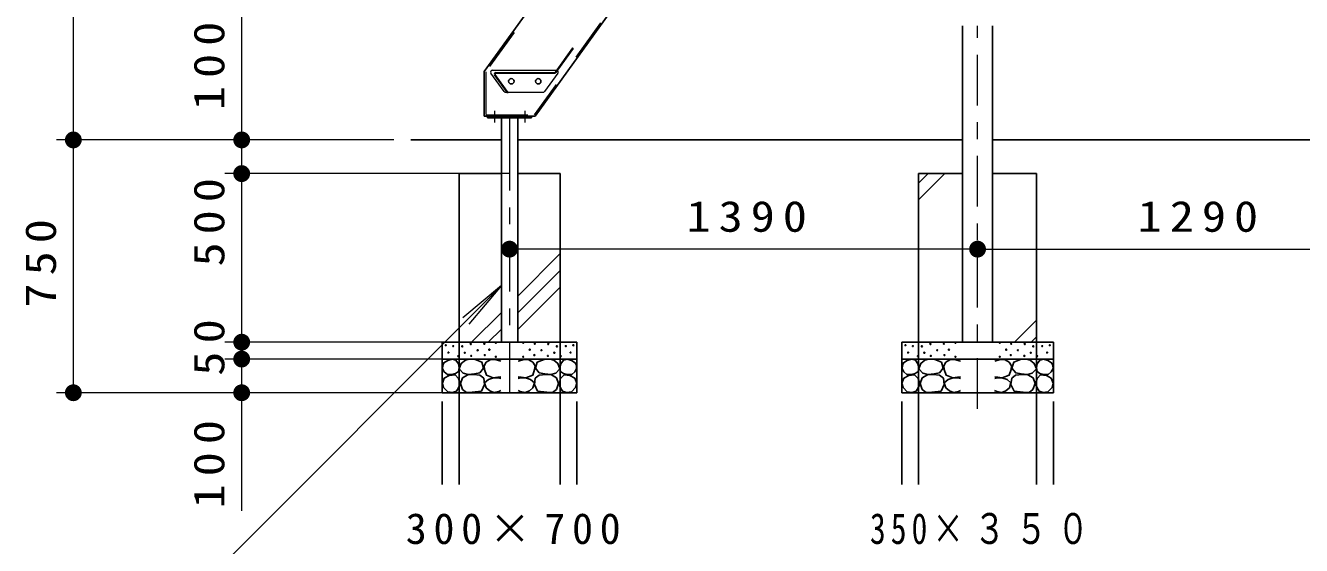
# Model space of a CAD drawing. Units: millimetres on the paper, scale 1:50. Extents: x -365 to 0, y 0 to 257.
# Drawn here: x -285.8 to -210, y 85.3 to 116.2 of the extents above; entities that cross this region are included whole.
import ezdxf

# ---------------------------------------------------------------- set-up
doc = ezdxf.new("R2010")
doc.units = ezdxf.units.MM
doc.linetypes.add('USER1', pattern=[4.5, 2.5, -2])
doc.linetypes.add('USER2', pattern=[6, 3, -1, 1, -1])
doc.layers.add('LY_1', color=7, linetype='Continuous', lineweight=13)
doc.styles.add('ＭＳ ゴシック', font='')
doc.styles.get('ＭＳ ゴシック').set_extended_font_data('MS Gothic')

# ---------------------------------------------------------------- blocks, each defined once
blk = doc.blocks.new('filled_dot')
at = {"color": 0, "linetype": 'Continuous', "lineweight": -2, "const_width": 1.25}
blk.add_lwpolyline([(-0.625, 0, 1), (0.625, 0, 1)], format="xyb", close=True, dxfattribs=at)

msp = doc.modelspace()

# ---------------------------------------------------------------- linework, layer by layer
at = {"layer": 'LY_1'}
for p, q in [((-282.949, 109.373), (-282.949, 141.373)), ((-272.949, 107.373), (-272.949, 116.999)), ((-253.293, 114.832), (-254.334, 113.392)), ((-253.256, 114.805), (-254.296, 113.365)), ((-253.293, 114.832), (-253.256, 114.805)), ((-257.354, 112.242), (-258.148, 113.342)), ((-258.067, 113.501), (-254.255, 113.501)), ((-257.164, 112.167), (-257.93, 113.227)), ((-257.127, 112.194), (-257.893, 113.254)), ((-257.855, 113.373), (-254.371, 113.373)), ((-257.855, 113.327), (-254.371, 113.327)), ((-254.177, 113.342), (-254.972, 112.242)), ((-257.273, 112.201), (-255.053, 112.201)), ((-257.164, 112.167), (-257.127, 112.194)), ((-263.904, 109.373), (-283.949, 109.373)), ((-263.949, 109.373), (-283.949, 109.373)), ((-282.949, 94.373), (-282.949, 109.373)), ((-263.949, 109.373), (-273.949, 109.373)), ((-257.04, 107.373), (-273.949, 107.373)), ((-272.949, 97.373), (-272.949, 107.373)), ((-232.74, 105.823), (-231.19, 107.373)), ((-232.74, 106.813), (-232.18, 107.373)), ((-229.24, 102.893), (-257.04, 102.893)), ((-256.554, 100.111), (-254.04, 102.625)), ((-229.24, 102.893), (-203.44, 102.893)), ((-256.554, 99.121), (-254.04, 101.635)), ((-277.693, 80.57), (-257.526, 100.737)), ((-257.526, 100.737), (-259.824, 98.808)), ((-257.526, 100.737), (-259.454, 98.439)), ((-256.554, 98.131), (-254.04, 100.645)), ((-259.292, 97.373), (-257.526, 99.139)), ((-227.048, 97.373), (-225.74, 98.681)), ((-258.302, 97.373), (-257.526, 98.149)), ((-258.04, 97.373), (-273.949, 97.373)), ((-272.949, 96.373), (-272.949, 97.373)), ((-226.058, 97.373), (-225.74, 97.691)), ((-258.04, 96.373), (-273.949, 96.373)), ((-258.04, 96.373), (-273.949, 96.373)), ((-272.949, 87.369), (-272.949, 96.373)), ((-258.04, 94.373), (-283.949, 94.373)), ((-258.04, 94.373), (-273.949, 94.373))]:
    msp.add_line(p, q, dxfattribs=at)
at = {"layer": 'LY_1', "lineweight": 25}
for p, q in [((-238.361, 141.373), (-258.54, 113.433)), ((-235.74, 138.17), (-255.527, 110.773)), ((-230.131, 97.373), (-230.131, 116.148)), ((-228.349, 97.373), (-228.349, 116.148)), ((-258.54, 113.433), (-258.54, 110.773)), ((-254.947, 113.327), (-256.947, 113.327)), ((-258.54, 110.773), (-255.527, 110.773)), ((-258.34, 110.773), (-258.34, 110.683)), ((-258.34, 110.683), (-255.74, 110.683)), ((-257.526, 110.683), (-257.526, 109.373)), ((-256.554, 110.683), (-256.554, 109.373)), ((-255.74, 110.773), (-255.74, 110.683)), ((-262.904, 109.373), (-257.526, 109.373)), ((-257.526, 109.373), (-257.526, 97.373)), ((-256.554, 109.373), (-256.554, 97.373)), ((-256.554, 109.373), (-230.131, 109.373)), ((-204.044, 109.373), (-228.349, 109.373)), ((-260.04, 97.373), (-260.04, 107.373)), ((-260.04, 107.373), (-257.526, 107.373)), ((-256.554, 107.373), (-254.04, 107.373)), ((-254.04, 97.373), (-254.04, 107.373)), ((-232.74, 97.373), (-232.74, 107.373)), ((-232.74, 107.373), (-230.131, 107.373)), ((-228.349, 107.373), (-225.74, 107.373)), ((-225.74, 97.373), (-225.74, 107.373)), ((-261.04, 94.373), (-261.04, 97.373)), ((-261.04, 97.373), (-253.04, 97.373)), ((-260.04, 97.373), (-260.04, 88.937)), ((-254.04, 97.373), (-254.04, 88.937)), ((-253.04, 94.373), (-253.04, 97.373)), ((-233.74, 94.373), (-233.74, 97.373)), ((-233.74, 97.373), (-224.74, 97.373)), ((-232.74, 88.937), (-232.74, 97.373)), ((-225.74, 88.937), (-225.74, 97.373)), ((-224.74, 94.373), (-224.74, 97.373)), ((-261.04, 96.373), (-253.04, 96.373)), ((-233.74, 96.373), (-224.74, 96.373)), ((-261.04, 94.373), (-253.04, 94.373)), ((-233.74, 94.373), (-224.74, 94.373)), ((-261.04, 88.937), (-261.04, 93.849)), ((-253.04, 88.937), (-253.04, 93.849)), ((-233.74, 93.849), (-233.74, 88.937)), ((-224.74, 93.849), (-224.74, 88.937))]:
    msp.add_line(p, q, dxfattribs=at)
at = {"layer": 'LY_1', "linetype": 'USER1'}
for p, q in [((-238.315, 141.283), (-258.45, 113.403)), ((-235.83, 138.199), (-255.573, 110.863)), ((-258.45, 113.403), (-258.45, 110.863)), ((-258.45, 110.863), (-255.573, 110.863))]:
    msp.add_line(p, q, dxfattribs=at)
at = {"layer": 'LY_1', "linetype": 'USER2'}
for p, q in [((-229.24, 93.424), (-229.24, 116.148)), ((-257.94, 111.105), (-257.94, 110.412)), ((-257.04, 110.773), (-257.04, 109.373)), ((-256.14, 111.105), (-256.14, 110.412)), ((-257.04, 109.373), (-257.04, 93.424))]:
    msp.add_line(p, q, dxfattribs=at)
at = {"layer": 'LY_1', "lineweight": 25}
for points in [[(-261.025, 95.817), (-261.008, 95.985), (-260.936, 96.158), (-260.714, 96.284), (-260.457, 96.367), (-260.236, 96.302), (-260.08, 96.086), (-260.032, 95.877), (-260.074, 95.626), (-260.242, 95.512), (-260.475, 95.452), (-260.732, 95.464), (-260.918, 95.608)], [(-259.498, 95.463), (-259.786, 95.528), (-260.032, 95.791), (-259.909, 96.112), (-259.663, 96.301), (-259.449, 96.367), (-259.087, 96.342), (-258.685, 96.186), (-258.578, 95.841), (-258.808, 95.553), (-259.128, 95.495)], [(-254.582, 95.463), (-254.294, 95.528), (-254.048, 95.791), (-254.171, 96.112), (-254.417, 96.301), (-254.631, 96.367), (-254.993, 96.342), (-255.395, 96.186), (-255.502, 95.841), (-255.272, 95.553), (-254.952, 95.495)], [(-253.054, 95.817), (-253.072, 95.985), (-253.144, 96.158), (-253.365, 96.284), (-253.623, 96.367), (-253.844, 96.302), (-254, 96.086), (-254.047, 95.877), (-254.006, 95.626), (-253.838, 95.512), (-253.605, 95.452), (-253.348, 95.464), (-253.162, 95.608)], [(-233.725, 95.817), (-233.708, 95.985), (-233.636, 96.158), (-233.414, 96.284), (-233.157, 96.367), (-232.936, 96.302), (-232.78, 96.086), (-232.732, 95.877), (-232.774, 95.626), (-232.942, 95.512), (-233.175, 95.452), (-233.432, 95.464), (-233.618, 95.608)], [(-232.198, 95.463), (-232.486, 95.528), (-232.732, 95.791), (-232.609, 96.112), (-232.363, 96.301), (-232.149, 96.367), (-231.787, 96.342), (-231.385, 96.186), (-231.278, 95.841), (-231.508, 95.553), (-231.828, 95.495)], [(-226.282, 95.463), (-225.994, 95.528), (-225.748, 95.791), (-225.871, 96.112), (-226.117, 96.301), (-226.331, 96.367), (-226.693, 96.342), (-227.095, 96.186), (-227.202, 95.841), (-226.972, 95.553), (-226.652, 95.495)], [(-224.754, 95.817), (-224.772, 95.985), (-224.844, 96.158), (-225.065, 96.284), (-225.323, 96.367), (-225.544, 96.302), (-225.7, 96.086), (-225.747, 95.877), (-225.706, 95.626), (-225.538, 95.512), (-225.305, 95.452), (-225.048, 95.464), (-224.862, 95.608)], [(-260.433, 94.387), (-260.714, 94.435), (-260.966, 94.693), (-261.031, 94.938), (-260.918, 95.231), (-260.631, 95.398), (-260.278, 95.434), (-260.074, 95.219), (-259.979, 94.902), (-260.05, 94.704), (-260.194, 94.477)], [(-259.252, 94.403), (-259.597, 94.394), (-259.827, 94.567), (-259.958, 94.928), (-259.835, 95.249), (-259.523, 95.43), (-259.186, 95.463), (-258.8, 95.413), (-258.57, 95.233), (-258.52, 94.871), (-258.709, 94.468)], [(-254.828, 94.403), (-254.483, 94.394), (-254.253, 94.567), (-254.122, 94.928), (-254.245, 95.249), (-254.557, 95.43), (-254.894, 95.463), (-255.28, 95.413), (-255.51, 95.233), (-255.56, 94.871), (-255.371, 94.468)], [(-253.647, 94.387), (-253.365, 94.435), (-253.114, 94.693), (-253.048, 94.938), (-253.162, 95.231), (-253.449, 95.398), (-253.802, 95.434), (-254.006, 95.219), (-254.101, 94.902), (-254.029, 94.704), (-253.886, 94.477)], [(-233.133, 94.387), (-233.414, 94.435), (-233.666, 94.693), (-233.731, 94.938), (-233.618, 95.231), (-233.331, 95.398), (-232.978, 95.434), (-232.774, 95.219), (-232.679, 94.902), (-232.75, 94.704), (-232.894, 94.477)], [(-231.952, 94.403), (-232.297, 94.394), (-232.527, 94.567), (-232.658, 94.928), (-232.535, 95.249), (-232.223, 95.43), (-231.886, 95.463), (-231.5, 95.413), (-231.27, 95.233), (-231.22, 94.871), (-231.409, 94.468)], [(-226.528, 94.403), (-226.183, 94.394), (-225.953, 94.567), (-225.822, 94.928), (-225.945, 95.249), (-226.257, 95.43), (-226.594, 95.463), (-226.98, 95.413), (-227.21, 95.233), (-227.26, 94.871), (-227.071, 94.468)], [(-225.347, 94.387), (-225.065, 94.435), (-224.814, 94.693), (-224.748, 94.938), (-224.862, 95.231), (-225.149, 95.398), (-225.502, 95.434), (-225.706, 95.219), (-225.801, 94.902), (-225.729, 94.704), (-225.586, 94.477)]]:
    msp.add_lwpolyline(points, close=True, dxfattribs=at)
for points in [[(-257.559, 95.315), (-257.74, 95.29), (-258.003, 95.257), (-258.413, 95.413), (-258.529, 95.75), (-258.553, 95.972), (-258.422, 96.186), (-258.183, 96.317), (-257.904, 96.35), (-257.625, 96.276), (-257.559, 96.243)], [(-256.521, 95.315), (-256.34, 95.29), (-256.077, 95.257), (-255.666, 95.413), (-255.551, 95.75), (-255.527, 95.972), (-255.658, 96.186), (-255.897, 96.317), (-256.176, 96.35), (-256.455, 96.276), (-256.521, 96.243)], [(-230.259, 95.315), (-230.44, 95.29), (-230.703, 95.257), (-231.113, 95.413), (-231.229, 95.75), (-231.253, 95.972), (-231.122, 96.186), (-230.883, 96.317), (-230.604, 96.35), (-230.325, 96.276), (-230.259, 96.243)], [(-228.221, 95.315), (-228.04, 95.29), (-227.777, 95.257), (-227.366, 95.413), (-227.251, 95.75), (-227.227, 95.972), (-227.358, 96.186), (-227.597, 96.317), (-227.876, 96.35), (-228.155, 96.276), (-228.221, 96.243)], [(-257.551, 94.501), (-257.674, 94.452), (-257.978, 94.394), (-258.216, 94.485), (-258.43, 94.666), (-258.52, 94.953), (-258.29, 95.15), (-257.986, 95.257), (-257.723, 95.257), (-257.559, 95.216)], [(-256.529, 94.501), (-256.406, 94.452), (-256.102, 94.394), (-255.864, 94.485), (-255.65, 94.666), (-255.56, 94.953), (-255.79, 95.15), (-256.094, 95.257), (-256.357, 95.257), (-256.521, 95.216)], [(-230.251, 94.501), (-230.374, 94.452), (-230.678, 94.394), (-230.916, 94.485), (-231.13, 94.666), (-231.22, 94.953), (-230.99, 95.15), (-230.686, 95.257), (-230.423, 95.257), (-230.259, 95.216)], [(-228.229, 94.501), (-228.106, 94.452), (-227.802, 94.394), (-227.564, 94.485), (-227.35, 94.666), (-227.26, 94.953), (-227.49, 95.15), (-227.794, 95.257), (-228.057, 95.257), (-228.221, 95.216)]]:
    msp.add_lwpolyline(points, dxfattribs=at)
for centre, radius in [((-256.935, 112.851), 0.16), ((-255.335, 112.851), 0.16), ((-260.829, 97.19), 0.03), ((-260.383, 97.141), 0.03), ((-259.85, 97.128), 0.03), ((-259.342, 97.265), 0.03), ((-258.537, 97.277), 0.03), ((-257.855, 97.339), 0.03), ((-256.225, 97.339), 0.03), ((-255.543, 97.277), 0.03), ((-254.738, 97.265), 0.03), ((-254.23, 97.128), 0.03), ((-253.697, 97.141), 0.03), ((-253.251, 97.19), 0.03), ((-233.529, 97.19), 0.03), ((-233.083, 97.141), 0.03), ((-232.55, 97.128), 0.03), ((-232.042, 97.265), 0.03), ((-231.237, 97.277), 0.03), ((-230.555, 97.339), 0.03), ((-227.925, 97.339), 0.03), ((-227.243, 97.277), 0.03), ((-226.438, 97.265), 0.03), ((-225.93, 97.128), 0.03), ((-225.397, 97.141), 0.03), ((-224.951, 97.19), 0.03), ((-260.668, 96.757), 0.03), ((-260.085, 96.546), 0.03), ((-259.701, 96.744), 0.03), ((-259.317, 96.559), 0.03), ((-258.933, 96.893), 0.03), ((-258.512, 96.608), 0.03), ((-258.239, 96.93), 0.03), ((-257.855, 96.509), 0.03), ((-256.225, 96.509), 0.03), ((-255.841, 96.93), 0.03), ((-255.568, 96.608), 0.03), ((-255.147, 96.893), 0.03), ((-254.763, 96.559), 0.03), ((-254.379, 96.744), 0.03), ((-253.995, 96.546), 0.03), ((-253.412, 96.757), 0.03), ((-233.368, 96.757), 0.03), ((-232.785, 96.546), 0.03), ((-232.401, 96.744), 0.03), ((-232.017, 96.559), 0.03), ((-231.633, 96.893), 0.03), ((-231.212, 96.608), 0.03), ((-230.939, 96.93), 0.03), ((-230.555, 96.509), 0.03), ((-227.925, 96.509), 0.03), ((-227.541, 96.93), 0.03), ((-227.268, 96.608), 0.03), ((-226.847, 96.893), 0.03), ((-226.463, 96.559), 0.03), ((-226.079, 96.744), 0.03), ((-225.695, 96.546), 0.03), ((-225.112, 96.757), 0.03)]:
    msp.add_circle(centre, radius, dxfattribs=at)
at = {"layer": 'LY_1'}
for centre, radius, start, end in [((-258.067, 113.401), 0.1, 90, 215.83765), ((-257.855, 113.281), 0.092, 90, 215.83765), ((-257.855, 113.281), 0.046, 90, 215.83765), ((-254.371, 113.419), 0.046, 270, 324.16235), ((-254.371, 113.419), 0.092, 270, 324.16235), ((-254.259, 113.401), 0.1, 324.16235, 59.69902), ((-257.273, 112.301), 0.1, 215.83765, 270), ((-255.053, 112.301), 0.1, 270, 324.16235)]:
    msp.add_arc(centre, radius, start, end, dxfattribs=at)

# ---------------------------------------------------------------- block references
at = {"layer": 'LY_1', "xscale": 0.4, "yscale": 0.4}
for p, rotation in [((-282.949, 109.373), 90), ((-282.949, 109.373), 270), ((-272.949, 109.373), 270), ((-272.949, 107.373), 90), ((-272.949, 107.373), 270), ((-229.24, 102.893), 180), ((-272.949, 97.373), 90), ((-272.949, 97.373), 270), ((-272.949, 96.373), 90), ((-272.949, 96.373), 270), ((-282.949, 94.373), 90), ((-272.949, 94.373), 90)]:
    msp.add_blockref('filled_dot', p, dxfattribs=dict(at, rotation=rotation))
for p in [(-257.04, 102.893), (-229.24, 102.893)]:
    msp.add_blockref('filled_dot', p, dxfattribs=at)

# ---------------------------------------------------------------- texts
at = {"layer": 'LY_1', "char_height": 1.833, "attachment_point": 8, "rotation": 90, "style": 'ＭＳ ゴシック'}
for s, insert in [('\\T1.33;\\W1.15;100', (-273.949, 113.999)), ('\\T1.33;\\W1.15;500', (-273.949, 104.723)), ('\\T1.33;\\W1.15;750', (-283.949, 102.288)), ('\\T1.34;\\W1.15;50', (-273.949, 97.304)), ('\\T1.33;\\W1.15;100', (-273.949, 90.369))]:
    msp.add_mtext(s, dxfattribs=dict(at, insert=insert))
at = {"layer": 'LY_1', "char_height": 1.833, "attachment_point": 8, "style": 'ＭＳ ゴシック'}
for s, insert in [('\\T1.33;\\W1.15;1390', (-242.717, 103.893)), ('\\T1.33;\\W1.15;1290', (-215.917, 103.893)), ('\\T1.32;300×700', (-256.62, 85.373)), ('\\T1.32;\\W0.75;350×３５０', (-228.832, 85.373))]:
    msp.add_mtext(s, dxfattribs=dict(at, insert=insert))

doc.saveas('drawing.dxf')
